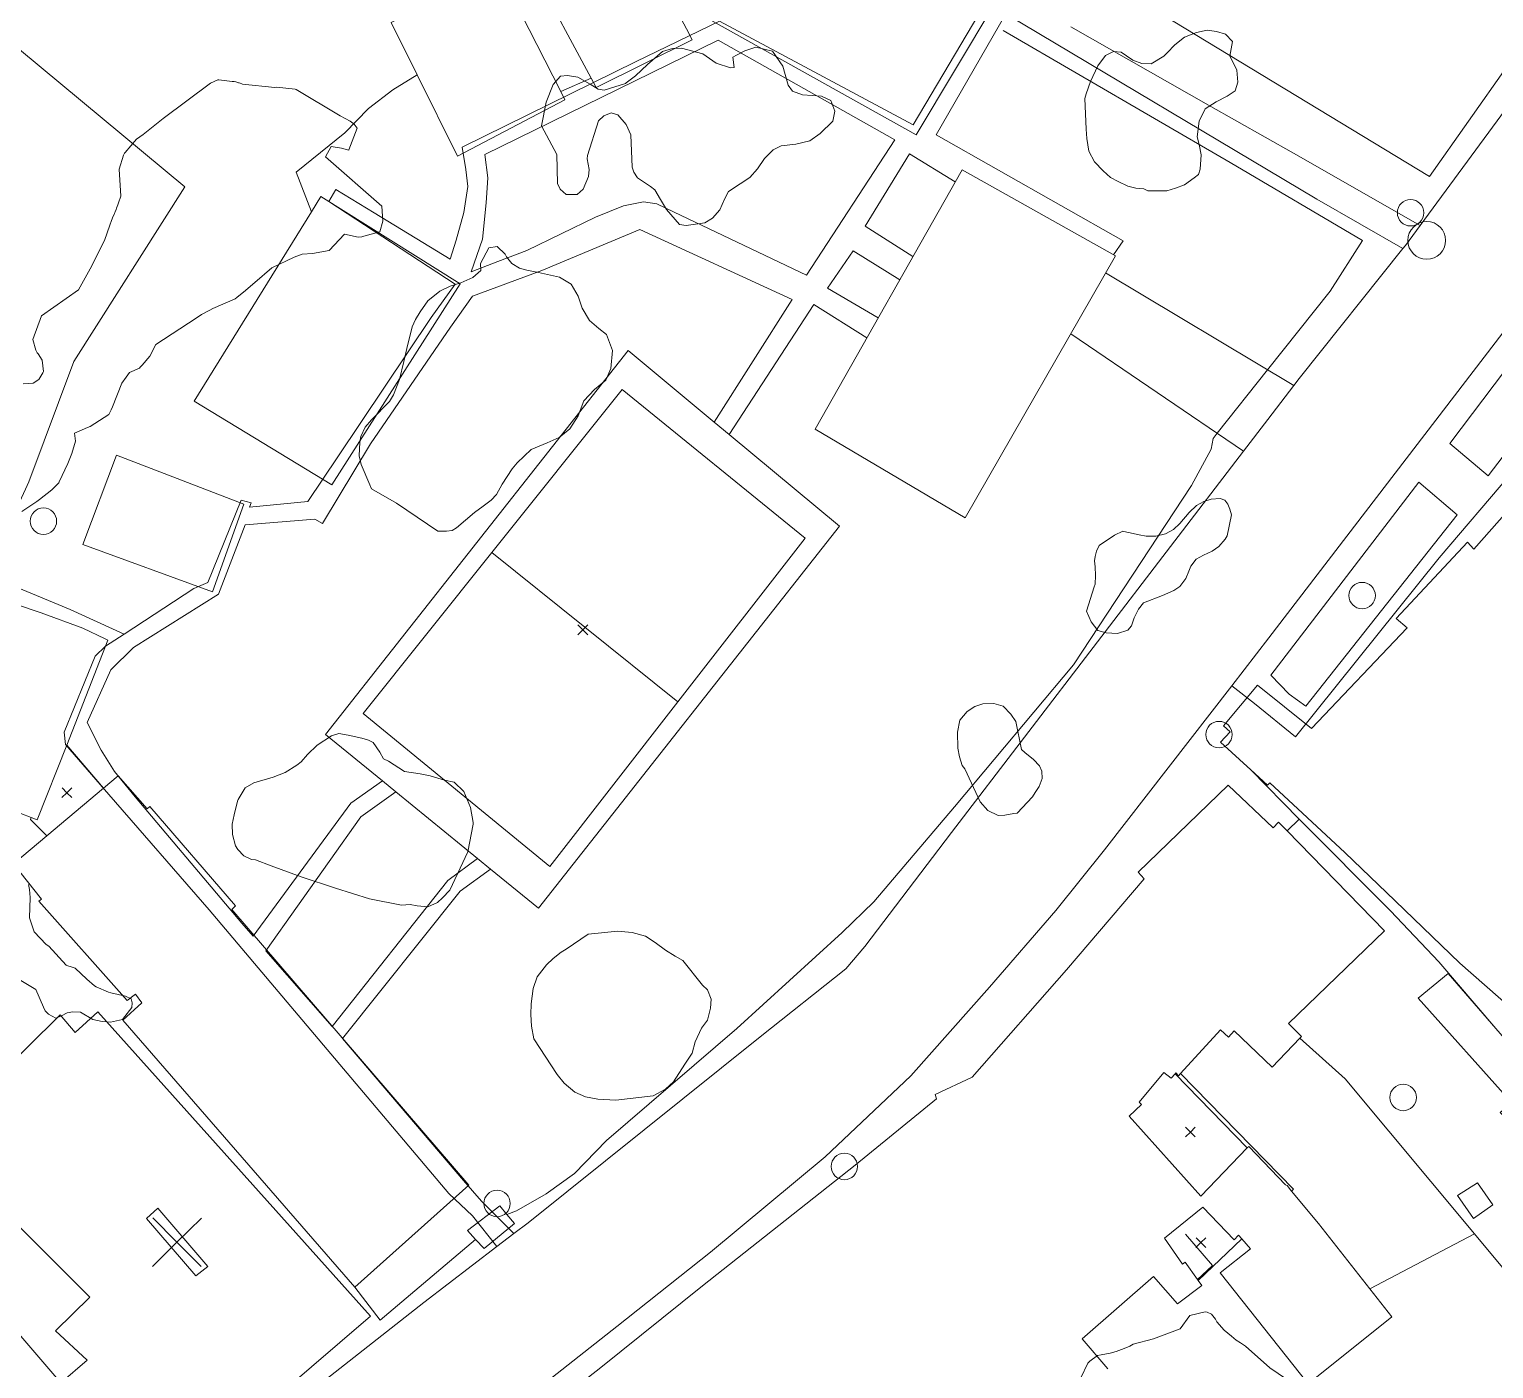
# Model space of a CAD drawing. Header units: metres. Extents: x 4652992 to 4879070, y 2074171 to 2309877.
# Drawn here: x 4653669.3 to 4653754.5, y 2306753.4 to 2306831.3 of the extents above; entities that cross this region are included whole.
import ezdxf

# ---------------------------------------------------------------- set-up
doc = ezdxf.new("R2010")
doc.units = ezdxf.units.M
doc.header["$MEASUREMENT"] = 0
doc.linetypes.add('DGN Style 2', pattern=[66.27138, 39.762828, -26.508552])
doc.linetypes.add('DGN Style 3', pattern=[92.779933, 66.271381, -26.508552])
doc.layers.get('0').update_dxf_attribs({"color": 4, "lineweight": 0})
for name, color, linetype, lineweight in [('Level 18', 5, 'Continuous', 0), ('Level 20', 30, 'DGN Style 3', 0), ('Level 27', 30, 'Continuous', 0), ('Level 30', 5, 'Continuous', 0), ('Level 31', 38, 'Continuous', 0), ('Level 35', 4, 'Continuous', 0), ('Level 36', 1, 'Continuous', 0), ('Level 37', 3, 'Continuous', 0), ('Level 38', 3, 'Continuous', 0), ('Level 39', 9, 'Continuous', 0), ('Level 40', 1, 'Continuous', 0), ('Level 41', 4, 'Continuous', 0), ('Level 45', 9, 'Continuous', 0), ('Level 53', 5, 'Continuous', 0), ('Level 54', 30, 'DGN Style 2', 0), ('Level 61', 4, 'Continuous', 0), ('Level 62', 4, 'Continuous', 0), ('Level 63', 3, 'Continuous', 0)]:
    doc.layers.add(name, color=color, linetype=linetype, lineweight=lineweight)

# ---------------------------------------------------------------- blocks, each defined once
blk = doc.blocks.new('POSTE')
at = {"color": 0, "linetype": 'ByBlock', "lineweight": -2}
blk.add_circle((0, 0), 0.770001, dxfattribs=at)
blk = doc.blocks.new('AL')
at = {"color": 0, "linetype": 'ByBlock', "lineweight": -2, "ltscale": 10}
blk.add_circle((0, 0), 1.100002, dxfattribs=at)
blk = doc.blocks.new('COTA')
at = {"color": 0, "linetype": 'ByBlock', "lineweight": -2, "ltscale": 10}
for p, q in [((-1.408457, 1.419522), (0, 0)), ((1.419522, 1.408457), (0, 0)), ((0, 0), (-1.419522, -1.408457)), ((0, 0), (1.408457, -1.419522))]:
    blk.add_line(p, q, dxfattribs=at)

msp = doc.modelspace()

# ---------------------------------------------------------------- linework, layer by layer
at = {"layer": 'Level 18', "color": 30}
for points in [[(4653630.61838, 2306707.098078, 1432.819308), (4653650.67986, 2306723.537197, 1431.277415), (4653657.711401, 2306730.177811, 1431.232627), (4653660.609783, 2306732.448453, 1430.871183), (4653665.51074, 2306736.287946, 1430.483405), (4653669.277575, 2306739.238949, 1430.311429), (4653685.235285, 2306751.688629, 1429.35663), (4653692.281528, 2306757.223362, 1428.580348), (4653696.543146, 2306760.48233, 1428.260801), (4653697.534, 2306761.240061, 1428.186504), (4653698.364025, 2306761.874803, 1428.099219), (4653711.866016, 2306772.685656, 1427.243806), (4653716.842187, 2306776.655259, 1427.04712), (4653717.942528, 2306777.942604, 1427.024475), (4653722.993467, 2306784.592378, 1426.735368), (4653739.988468, 2306806.78678, 1426.041804), (4653741.402067, 2306808.632851, 1426.001157), (4653742.908107, 2306810.599077, 1425.934736), (4653743.219552, 2306811.005687, 1425.921001), (4653749.260604, 2306818.570407, 1425.608094), (4653749.402375, 2306818.747936, 1425.600751), (4653750.267638, 2306819.922937, 1425.579122), (4653755.229996, 2306826.661672, 1425.455079)], [(4653615.862525, 2306621.677108, 1432.361235), (4653611.290312, 2306642.829017, 1433.346966), (4653605.334171, 2306665.624813, 1434.594574), (4653602.339907, 2306675.04827, 1434.812856), (4653602.520356, 2306675.790627, 1434.78942), (4653617.260064, 2306688.078945, 1433.932559), (4653634.777883, 2306701.838411, 1432.815538), (4653650.708954, 2306714.523256, 1431.771913), (4653656.496278, 2306718.966239, 1431.425208), (4653658.90344, 2306720.825262, 1431.236452), (4653662.553694, 2306723.644311, 1431.016818), (4653674.034651, 2306732.61802, 1430.158697), (4653690.196518, 2306745.450857, 1428.953915), (4653697.481281, 2306751.071768, 1428.291674), (4653703.518894, 2306755.835001, 1427.935426), (4653708.966155, 2306760.158128, 1427.533651), (4653715.641232, 2306765.70813, 1427.234652), (4653720.619019, 2306770.427844, 1426.95905), (4653725.20665, 2306775.591986, 1426.758781), (4653729.062214, 2306780.052809, 1426.623345), (4653731.888947, 2306783.569679, 1426.497436), (4653739.296268, 2306793.130219, 1426.265628), (4653741.463374, 2306795.927276, 1426.197809), (4653756.804923, 2306815.930728, 1425.706176)]]:
    msp.add_polyline3d(points, dxfattribs=at)
at = {"layer": 'Level 20', "linetype": 'Continuous'}
msp.add_polyline3d([(4653665.487042, 2306800.157494, 1429.42124), (4653671.702391, 2306797.567365, 1429.42124), (4653674.846963, 2306796.132835, 1429.553205)], dxfattribs=at)
at = {"layer": 'Level 27'}
msp.add_polyline3d([(4653698.960853, 2306780.174819, 1428.421721), (4653696.167946, 2306782.457056, 1428.466801), (4653695.400787, 2306783.083943, 1428.479183), (4653690.66623, 2306786.952807, 1428.555602), (4653689.89038, 2306787.586795, 1428.568124), (4653686.569697, 2306790.300306, 1428.621722), (4653704.176251, 2306812.635168, 1428.621722), (4653709.181756, 2306808.477471, 1428.581023), (4653710.047401, 2306807.758446, 1428.573984), (4653716.475076, 2306802.41946, 1428.521722), (4653698.960853, 2306780.174819, 1428.421721)], dxfattribs=at)
at = {"layer": 'Level 30', "color": 1, "flags": 128}
for points, elevation in [([(4653732.525996, 2306818.157334), (4653723.791823, 2306802.904387), (4653715.056429, 2306808.065711), (4653723.606622, 2306823.162877), (4653732.525996, 2306818.157334)], 1430.021722), ([(4653681.821967, 2306803.697075), (4653679.991332, 2306798.599806), (4653672.442833, 2306801.360304), (4653674.395753, 2306806.554969), (4653681.821967, 2306803.697075)], 1431.521722)]:
    msp.add_lwpolyline(points, dxfattribs=dict(at, elevation=elevation))
at = {"layer": 'Level 30', "color": 1}
for points in [[(4653759.804829, 2306843.082811, 1428.121722), (4653755.399181, 2306836.438383, 1428.221721), (4653758.910482, 2306834.214047, 1431.121722), (4653759.744443, 2306833.634952, 1428.321722), (4653759.639455, 2306833.473617, 1428.321722), (4653756.376788, 2306828.459891, 1428.321722), (4653755.346246, 2306829.211984, 1428.521722), (4653750.802431, 2306822.76691, 1428.021722), (4653733.963965, 2306832.969561, 1427.921721), (4653738.669151, 2306839.95525, 1427.921721), (4653742.216932, 2306837.50313, 1430.621722), (4653745.624039, 2306842.746082, 1430.621722), (4653741.621091, 2306845.16209, 1427.921721), (4653741.884792, 2306845.532889, 1427.921721), (4653741.025763, 2306846.140965, 1427.521722), (4653744.866881, 2306852.062518, 1427.521722), (4653746.325993, 2306850.959575, 1427.921721), (4653753.63757, 2306846.317869, 1429.221721), (4653754.072551, 2306846.066311, 1428.121722), (4653754.593505, 2306845.795168, 1428.121722), (4653759.804829, 2306843.082811, 1428.121722)], [(4653725.521863, 2306832.832526, 1429.221721), (4653720.944621, 2306825.190272, 1429.221721), (4653708.806217, 2306831.974844, 1429.123189), (4653708.62551, 2306832.075847, 1429.121722), (4653713.284933, 2306839.872425, 1429.221721), (4653725.521863, 2306832.832526, 1429.221721)], [(4653707.909882, 2306830.72258, 1429.321722), (4653702.314468, 2306827.943348, 1429.121722), (4653702.017893, 2306828.496295, 1429.121722), (4653698.742639, 2306834.602812, 1429.121722), (4653704.353811, 2306837.438609, 1429.321722), (4653707.569555, 2306831.365326, 1429.321722), (4653707.909882, 2306830.72258, 1429.321722)], [(4653697.028395, 2306834.090007, 1429.021722), (4653700.251826, 2306827.722161, 1429.021722), (4653700.495349, 2306827.241086, 1429.021722), (4653694.240188, 2306823.952799, 1429.021722), (4653691.894572, 2306828.686912, 1429.082516), (4653690.381892, 2306831.739926, 1429.121722), (4653694.403556, 2306833.796787, 1429.121722), (4653694.830353, 2306832.839318, 1429.121722), (4653697.028395, 2306834.090007, 1429.021722)], [(4653694.399327, 2306816.520803, 1430.621722), (4653686.942127, 2306804.821266, 1430.621722), (4653678.931659, 2306809.695434, 1430.621722), (4653685.755191, 2306820.721856, 1430.529085), (4653686.29759, 2306821.59834, 1430.521722), (4653694.399327, 2306816.520803, 1430.621722)], [(4653756.400079, 2306773.632364, 1427.0217), (4653752.577534, 2306776.973365, 1427.0217), (4653748.812183, 2306780.603486, 1428.3217), (4653745.884834, 2306783.431653, 1428.1217), (4653741.518261, 2306787.473803, 1428.3217), (4653741.372915, 2306787.349539, 1428.3217), (4653740.417036, 2306788.225756, 1428.35678), (4653738.648052, 2306789.847314, 1428.4217), (4653739.212542, 2306790.445196, 1428.4217), (4653738.820394, 2306790.802481, 1428.4217), (4653740.795223, 2306793.157594, 1428.4217), (4653743.930762, 2306790.650036, 1428.4217), (4653749.508845, 2306796.505202, 1430.1217), (4653748.867268, 2306797.0473, 1430.0217), (4653753.01474, 2306801.486887, 1429.9217), (4653753.376055, 2306801.080542, 1429.9217), (4653765.131704, 2306814.378264, 1427.3217)], [(4653666.116964, 2306798.382036, 1431.7217), (4653667.076085, 2306798.026244, 1431.7217), (4653667.184187, 2306798.326957, 1431.7217), (4653670.01267, 2306797.37674, 1435.3217), (4653672.453529, 2306796.472737, 1432.2217), (4653673.748895, 2306795.863742, 1431.776383), (4653673.907959, 2306795.788961, 1431.7217), (4653671.50608, 2306789.672968, 1431.897004), (4653669.797591, 2306785.322577, 1432.0217), (4653669.440808, 2306785.462219, 1432.044559), (4653668.236784, 2306785.933464, 1432.1217), (4653668.074278, 2306785.518738, 1432.1217), (4653665.757812, 2306786.534133, 1435.3217), (4653663.110307, 2306787.461768, 1432.1217), (4653663.278478, 2306787.909275, 1432.1217), (4653661.987655, 2306788.454919, 1431.7217), (4653663.463252, 2306792.002347, 1431.7217), (4653666.116964, 2306798.382036, 1431.7217)], [(4653674.497895, 2306787.89139, 1432.8217), (4653676.188953, 2306785.966882, 1432.8217), (4653676.343851, 2306786.095668, 1432.8217), (4653681.334928, 2306780.323179, 1432.8547), (4653681.106717, 2306780.105689, 1432.8547), (4653694.909108, 2306764.065401, 1432.5217), (4653688.264334, 2306758.12881, 1432.5217), (4653674.767894, 2306773.666108, 1433.1694), (4653675.884462, 2306774.669765, 1433.0217), (4653675.505192, 2306775.175646, 1433.0217), (4653675.029624, 2306774.804841, 1432.8217), (4653669.89445, 2306780.599119, 1432.7217), (4653670.032108, 2306780.70678, 1432.7217), (4653668.408553, 2306782.759234, 1432.8217), (4653670.347762, 2306784.393618, 1432.8217), (4653673.650229, 2306787.176969, 1432.8217), (4653674.497895, 2306787.89139, 1432.8217)], [(4653696.677435, 2306748.813028, 1431.0217), (4653702.580426, 2306753.442319, 1431.0217), (4653708.503984, 2306758.191535, 1430.8217), (4653717.379964, 2306765.230541, 1430.3217), (4653722.126323, 2306769.081828, 1429.0217), (4653722.048232, 2306769.333337, 1429.0217), (4653724.197281, 2306770.352853, 1429.5217), (4653729.684193, 2306776.589181, 1429.5217), (4653734.196583, 2306781.894375, 1429.6217), (4653733.848332, 2306782.272747, 1429.5217), (4653739.095153, 2306787.351457, 1429.5217)], [(4653739.095153, 2306787.351457, 1429.5217), (4653741.711741, 2306784.850974, 1430.1217), (4653742.023017, 2306785.190577, 1430.1217), (4653742.520004, 2306784.680759, 1430.049182), (4653748.191002, 2306778.863363, 1429.2217), (4653742.598578, 2306773.468643, 1429.2217), (4653743.364747, 2306772.723387, 1428.4217), (4653743.261303, 2306772.614811, 1428.415655), (4653741.653346, 2306770.927079, 1428.3217), (4653739.431454, 2306773.046293, 1428.4217), (4653739.112717, 2306772.676224, 1428.4217), (4653738.64133, 2306773.104506, 1428.4217), (4653736.313577, 2306770.552317, 1428.4217), (4653736.20326, 2306770.431364, 1428.4217), (4653736.043988, 2306770.591227, 1429.1217), (4653736.006696, 2306770.547911, 1429.1217), (4653735.782841, 2306770.287899, 1429.1217), (4653735.355406, 2306770.613587, 1429.1217), (4653733.903981, 2306768.891853, 1429.2217), (4653734.049309, 2306768.758572, 1429.2217), (4653733.33042, 2306768.0673, 1429.2217), (4653737.493729, 2306763.426099, 1428.4217), (4653740.203753, 2306766.231229, 1428.4217), (4653740.285331, 2306766.31567, 1428.4217), (4653742.418044, 2306764.075695, 1428.2217), (4653742.522905, 2306764.032658, 1427.6217), (4653742.784559, 2306763.717027, 1427.693219), (4653744.352152, 2306761.826055, 1428.1217), (4653747.334929, 2306758.026889, 1427.841543), (4653748.610875, 2306756.401716, 1427.7217), (4653743.735676, 2306752.491015, 1427.8217), (4653738.618673, 2306758.961116, 1428.2217), (4653740.397044, 2306760.356582, 1428.4217), (4653739.878022, 2306760.939903, 1428.274786), (4653739.690475, 2306761.150683, 1428.2217), (4653739.446639, 2306760.886621, 1428.2217), (4653737.6189, 2306762.782202, 1428.4217), (4653735.381097, 2306760.977481, 1429.1217), (4653736.439142, 2306759.458756, 1428.5217), (4653736.58944, 2306759.579531, 1428.5217), (4653737.299944, 2306758.577204, 1428.5217), (4653737.342456, 2306758.517232, 1428.5217), (4653737.554367, 2306758.218283, 1428.5217), (4653736.135057, 2306757.155725, 1428.5217), (4653734.735882, 2306758.751807, 1428.8217), (4653730.594265, 2306755.12551, 1429.0217), (4653732.090385, 2306753.365079, 1429.0217)], [(4653769.237763, 2306756.079231, 1426.888079), (4653766.398786, 2306753.663086, 1426.1217), (4653755.1899, 2306766.88929, 1426.2217), (4653755.579175, 2306767.21278, 1426.3217), (4653755.135744, 2306767.738731, 1426.3217), (4653755.292384, 2306767.940919, 1426.3217), (4653754.920648, 2306768.284842, 1426.3217), (4653755.6051, 2306768.84925, 1426.5217), (4653750.149732, 2306774.953665, 1426.7217), (4653751.899093, 2306776.38526, 1427.1217), (4653754.6685, 2306773.181835, 1427.089983), (4653769.362309, 2306756.185227, 1426.9217), (4653769.237763, 2306756.079231, 1426.888079)], [(4653673.321487, 2306774.158098, 1433.036099), (4653689.18023, 2306756.434409, 1432.5217), (4653680.538704, 2306749.001026, 1432.5217), (4653679.632528, 2306749.982138, 1433.4217), (4653679.368739, 2306749.758227, 1433.426943), (4653669.570108, 2306741.440897, 1433.6217), (4653665.118792, 2306746.371917, 1433.7217), (4653665.416553, 2306746.632526, 1433.7217), (4653662.284404, 2306750.075773, 1433.6217), (4653668.597983, 2306755.534101, 1433.6217), (4653671.173441, 2306752.549077, 1433.6217), (4653672.693508, 2306753.881941, 1433.6217), (4653670.851002, 2306755.584534, 1433.3217), (4653672.843499, 2306757.546529, 1433.8217), (4653669.25894, 2306761.133076, 1433.652731), (4653668.290758, 2306762.101795, 1433.607092), (4653667.801164, 2306762.591661, 1433.584014), (4653666.479218, 2306763.91434, 1433.5217), (4653666.313698, 2306763.737832, 1433.5217), (4653663.439476, 2306766.396008, 1433.1217), (4653671.123578, 2306773.96635, 1433.1217), (4653671.99321, 2306772.94318, 1433.1217), (4653673.321487, 2306774.158098, 1433.036099)], [(4653676.152217, 2306762.120466, 1432.6217), (4653679.015514, 2306758.785293, 1432.5217), (4653679.720085, 2306759.318592, 1432.6217), (4653676.807457, 2306762.715737, 1432.6217), (4653676.152217, 2306762.120466, 1432.6217)]]:
    msp.add_polyline3d(points, dxfattribs=at)
at = {"layer": 'Level 31', "flags": 128}
for points, elevation in [([(4653754.489827, 2306762.907361), (4653753.364883, 2306762.12412), (4653752.427074, 2306763.449614), (4653753.607873, 2306764.188215), (4653754.489827, 2306762.907361)], 1425.3217), ([(4653697.556994, 2306761.822761), (4653695.789165, 2306760.369227), (4653695.302614, 2306760.904775), (4653694.836806, 2306761.417491), (4653696.714702, 2306762.865658), (4653697.125868, 2306762.356567), (4653697.556994, 2306761.822761)], 1431.721721)]:
    msp.add_lwpolyline(points, dxfattribs=dict(at, elevation=elevation))
at = {"layer": 'Level 35'}
msp.add_line((4653740.203753, 2306766.231229, 1428.321722), (4653736.006696, 2306770.547911, 1428.321722), dxfattribs=at)
at = {"layer": 'Level 35', "elevation": 1427.121722, "flags": 128}
msp.add_lwpolyline([(4653737.299944, 2306758.577204), (4653738.185596, 2306759.390417), (4653736.600887, 2306761.204679)], dxfattribs=at)
at = {"layer": 'Level 35'}
msp.add_polyline3d([(4653754.6685, 2306773.181835, 1427.1374), (4653751.356737, 2306777.069456, 1427.3217), (4653748.526705, 2306780.022984, 1428.3217), (4653743.223745, 2306785.373524, 1428.1911), (4653740.417036, 2306788.225756, 1428.1217)], dxfattribs=at)
at = {"layer": 'Level 36', "extrusion": (0.2020064818643064, -0.2384184337084906, 0.9499210660643314), "elevation": 391462.316497, "flags": 128}
msp.add_lwpolyline([(5041778.674591, -1185400.619942), (5041778.551636, -1185403.179956), (5041785.83904, -1185403.180024)], dxfattribs=at)
at = {"layer": 'Level 36'}
msp.add_polyline3d([(4653697.125868, 2306762.356567, 1430.921721), (4653697.679839, 2306762.565559, 1430.921721), (4653699.40147, 2306763.553763, 1430.921721), (4653701.062966, 2306764.731746, 1430.821722), (4653702.919907, 2306766.663506, 1430.821722), (4653710.501629, 2306773.182052, 1430.121722), (4653716.627693, 2306778.769312, 1430.021722), (4653718.463344, 2306780.555124, 1429.921721), (4653723.16906, 2306786.085434, 1429.521722), (4653730.095501, 2306794.33798, 1429.121722), (4653736.949476, 2306804.781781, 1428.621722), (4653738.1039, 2306806.891071, 1428.221721), (4653738.208473, 2306807.5304, 1428.221721)], dxfattribs=at)
at = {"layer": 'Level 37', "extrusion": (0.4903604104553593, 0.8349666058468748, 0.249754749661745), "elevation": 4208486.512702, "flags": 128}
msp.add_lwpolyline([(-2844701.605238, -1084015.885147), (-2844692.654044, -1084015.986914), (-2844677.383514, -1084015.677096)], dxfattribs=at)
at = {"layer": 'Level 37'}
for points in [[(4653666.832923, 2306799.697117, 1430.1557), (4653669.109773, 2306804.576317, 1430.063579), (4653669.304492, 2306804.993591, 1430.0557), (4653671.931006, 2306812.00688, 1428.4557), (4653678.385104, 2306822.171665, 1426.1557), (4653668.768634, 2306830.166209, 1424.8557), (4653662.023143, 2306835.634494, 1422.3557), (4653653.580192, 2306842.069961, 1417.679267), (4653645.772068, 2306848.063891, 1414.201671)], [(4653743.261303, 2306772.614811, 1426.321722), (4653745.893312, 2306770.241751, 1426.321722), (4653753.417406, 2306761.222206, 1426.005904), (4653764.952632, 2306747.394296, 1425.521722), (4653751.697771, 2306737.603683, 1426.221721), (4653744.379754, 2306730.808081, 1426.021722)]]:
    msp.add_polyline3d(points, dxfattribs=at)
at = {"layer": 'Level 38'}
for p, q in [((4653700.251826, 2306827.722161, 1428.521722), (4653702.017893, 2306828.496295, 1428.521722)), ((4653738.448703, 2306807.831857, 1428.2429), (4653741.38262, 2306811.513523, 1428.501035)), ((4653738.208473, 2306807.5304, 1428.221721), (4653738.448703, 2306807.831857, 1428.24286)), ((4653743.223745, 2306785.373524, 1428.191148), (4653742.520004, 2306784.680759, 1428.171222)), ((4653753.417406, 2306761.222206, 1426.005904), (4653747.334929, 2306758.026889, 1426.017124))]:
    msp.add_line(p, q, dxfattribs=at)
at = {"layer": 'Level 38', "extrusion": (-0.3876400518312033, 0.2466348460980756, 0.8882040547680924), "elevation": -1233767.647741, "flags": 128}
msp.add_lwpolyline([(-4444424.702676, 2388220.406383), (-4444430.517823, 2388221.104317), (-4444434.018309, 2388221.104317)], dxfattribs=at)
at = {"layer": 'Level 38'}
msp.add_polyline3d([(4653685.755191, 2306820.721856, 1429.1217), (4653684.854851, 2306823.032654, 1429.1217), (4653687.69077, 2306825.309933, 1429.1217), (4653689.069159, 2306826.719834, 1429.1217), (4653690.48789, 2306827.813963, 1429.1217), (4653691.894572, 2306828.686912, 1429.064578)], dxfattribs=at)
at = {"layer": 'Level 40', "color": 3}
for points in [[(4653734.218907, 2306822.041979, 1433.5), (4653734.185163, 2306822.049317, 1433.5), (4653733.710768, 2306822.100477, 1433.5), (4653733.248607, 2306822.212154, 1433.5), (4653732.688412, 2306822.486207, 1433.5), (4653732.247934, 2306822.719262, 1433.5), (4653731.823078, 2306823.098835, 1433.5), (4653731.321345, 2306823.621731, 1433.5), (4653730.992002, 2306824.248151, 1433.5), (4653730.862475, 2306824.984138, 1433.5), (4653730.836958, 2306825.534914, 1433.5), (4653730.752455, 2306827.312395, 1432.5), (4653730.824929, 2306827.581597, 1432.5), (4653731.088771, 2306828.30278, 1432.5), (4653731.507339, 2306829.213652, 1432.5), (4653731.942973, 2306829.816127, 1432.5), (4653732.417903, 2306830.042896, 1432.5), (4653732.867649, 2306830.016612, 1432.5), (4653733.183454, 2306829.792942, 1432.5), (4653733.551335, 2306829.533217, 1432.5), (4653734.066184, 2306829.347607, 1432.5), (4653734.601786, 2306829.334139, 1432.5), (4653735.352871, 2306829.782906, 1432.5), (4653735.542053, 2306829.964368, 1432.5), (4653735.991206, 2306830.427246, 1432.5), (4653736.549215, 2306830.87273, 1432.5), (4653737.239344, 2306831.159599, 1432.5), (4653737.867975, 2306831.291853, 1432.5), (4653738.405463, 2306831.215871, 1432.5), (4653738.927485, 2306831.062561, 1432.5), (4653739.339837, 2306830.636919, 1432.5), (4653739.182893, 2306829.771169, 1431), (4653739.310771, 2306829.56919, 1431), (4653739.595437, 2306828.966527, 1431), (4653739.661262, 2306828.263768, 1431), (4653739.505829, 2306827.765949, 1431), (4653739.027116, 2306827.443313, 1431), (4653738.397372, 2306827.113162, 1431), (4653737.761035, 2306826.70517, 1431), (4653737.394979, 2306825.991107, 1431), (4653737.28896, 2306825.078573, 1431), (4653737.397727, 2306824.641406, 1431), (4653737.522814, 2306824.025049, 1431), (4653737.45964, 2306823.191721, 1431), (4653737.364343, 2306822.88328, 1431), (4653737.102635, 2306822.697832, 1431), (4653736.540794, 2306822.284352, 1431), (4653736.034816, 2306822.091545, 1431), (4653735.516538, 2306821.943689, 1431), (4653734.420559, 2306821.931065, 1432), (4653734.218907, 2306822.041979, 1433.5)], [(4653699.821363, 2306828.12158, 1433.5), (4653700.240183, 2306828.602815, 1433.5), (4653700.650453, 2306828.645676, 1433.5), (4653701.254356, 2306828.55839, 1433.5), (4653701.962676, 2306828.140265, 1433.5), (4653702.434873, 2306827.861526, 1433.5), (4653702.774581, 2306827.787668, 1433.5), (4653704.01907, 2306828.180051, 1434.5), (4653704.067438, 2306828.214364, 1434.5), (4653704.604368, 2306828.629109, 1434.5), (4653705.303415, 2306829.292737, 1434.5), (4653706.166366, 2306830.041825, 1434.5), (4653706.749292, 2306830.217824, 1434.5), (4653707.276777, 2306830.239633, 1434.5), (4653708.527022, 2306829.911969, 1434.5), (4653709.302215, 2306829.359707, 1434.5), (4653710.130982, 2306829.091572, 1434.5), (4653710.353637, 2306829.113041, 1434.5), (4653710.271539, 2306829.72572, 1432.5), (4653710.476986, 2306829.836183, 1432.5), (4653710.962675, 2306830.088509, 1432.5), (4653711.608097, 2306830.307983, 1432.5), (4653712.582416, 2306830.072901, 1432.5), (4653713.170557, 2306829.19239, 1432.5), (4653713.482183, 2306828.086641, 1432.5), (4653713.741485, 2306827.729594, 1432.5), (4653714.323018, 2306827.51637, 1432.5), (4653714.890461, 2306827.489071, 1432.5), (4653715.43577, 2306827.456461, 1432.5), (4653715.961693, 2306827.18816, 1432.5), (4653716.211703, 2306826.569974, 1432.5), (4653716.092902, 2306825.992738, 1432.5), (4653715.353619, 2306825.28193, 1432.5), (4653714.746418, 2306824.837267, 1432.5), (4653713.935309, 2306824.649791, 1432.5), (4653713.086732, 2306824.546552, 1432.5), (4653712.614392, 2306824.318902, 1432.5), (4653712.105406, 2306823.811345, 1432.5), (4653711.711088, 2306823.211622, 1432.5), (4653711.255996, 2306822.70765, 1432.5), (4653710.687333, 2306822.351845, 1432.5), (4653710.02279, 2306821.894037, 1432.5), (4653709.789582, 2306821.447085, 1432.5), (4653709.516284, 2306820.838157, 1432.5), (4653709.08137, 2306820.345924, 1432.5), (4653708.631798, 2306820.08062, 1432.5), (4653707.552643, 2306819.92697, 1432.5), (4653707.157331, 2306819.982316, 1432.5), (4653706.400332, 2306820.849902, 1432.5), (4653706.062975, 2306821.424805, 1432.5), (4653705.719516, 2306822.001059, 1432.5), (4653705.485576, 2306822.18592, 1432.5), (4653705.070997, 2306822.460117, 1432.5), (4653704.721139, 2306822.701045, 1432.5), (4653704.515166, 2306823.02802, 1432.5), (4653704.413986, 2306823.307915, 1432.5), (4653704.334152, 2306825.197519, 1433.5), (4653704.056099, 2306825.803211, 1433.5), (4653703.578458, 2306826.366211, 1433.5), (4653703.18077, 2306826.485058, 1433.5), (4653702.754496, 2306826.292549, 1433.5), (4653702.452728, 2306826.015646, 1433.5), (4653701.80523, 2306823.994964, 1432), (4653701.792175, 2306823.791917, 1432), (4653701.902432, 2306823.172096, 1432), (4653701.861999, 2306822.778219, 1432), (4653701.567875, 2306822.043022, 1432), (4653701.200863, 2306821.722132, 1432), (4653700.566514, 2306821.731922, 1432), (4653700.223458, 2306822.03208, 1432), (4653700.066008, 2306822.359992, 1432), (4653700.018435, 2306824.045387, 1433.5), (4653699.140203, 2306825.726331, 1433.5), (4653699.41173, 2306827.093225, 1433.5), (4653699.821363, 2306828.12158, 1433.5)], [(4653668.974521, 2306810.708835, 1433.751514), (4653669.545969, 2306810.740326, 1433.751514), (4653669.890915, 2306810.957785, 1433.751514), (4653670.123755, 2306811.351561, 1433.751514), (4653670.155728, 2306811.415019, 1433.751514), (4653670.075308, 2306812.075657, 1433.751514), (4653669.839524, 2306812.441209, 1433.751514), (4653669.79616, 2306812.508537, 1433.751514), (4653669.7144, 2306812.658237, 1433.751514), (4653669.531818, 2306813.28683, 1433.751514), (4653669.53182, 2306813.28685, 1433.751514), (4653670.033095, 2306814.657577, 1433.751514), (4653672.201258, 2306816.18348, 1436.751514), (4653672.868125, 2306817.388652, 1438.751514), (4653673.709464, 2306819.042399, 1439.751514), (4653674.022971, 2306819.940193, 1439.751514), (4653674.023015, 2306819.940319, 1439.751514), (4653674.116788, 2306820.205468, 1439.751514), (4653674.218048, 2306820.452861, 1439.751514), (4653674.283737, 2306820.606091, 1439.751514), (4653674.311014, 2306820.684887, 1439.751514), (4653674.32424, 2306820.719427, 1439.751514), (4653674.380799, 2306820.843244, 1439.751514), (4653674.409081, 2306820.926073, 1439.751514), (4653674.479583, 2306821.121198, 1439.751514), (4653674.522994, 2306821.239777, 1439.751514), (4653674.655075, 2306821.617245, 1439.751514), (4653674.655093, 2306821.617301, 1439.751514), (4653674.556874, 2306823.19803, 1439.751514), (4653674.811519, 2306824.014312, 1439.751514), (4653674.877927, 2306824.130931, 1439.751514), (4653674.903376, 2306824.172996, 1439.751514), (4653675.560706, 2306824.953061, 1439.751514), (4653675.963251, 2306825.212527, 1439.751514), (4653677.116264, 2306826.143951, 1439.251514), (4653679.870021, 2306828.197124, 1434.251514), (4653680.308705, 2306828.404714, 1432.751514), (4653680.360391, 2306828.393484, 1432.751514), (4653681.139681, 2306828.309396, 1432.751514), (4653681.243103, 2306828.292373, 1432.751514), (4653681.340953, 2306828.277, 1432.751514), (4653681.340997, 2306828.276993, 1432.751514), (4653681.506406, 2306828.229178, 1432.751514), (4653681.539292, 2306828.21825, 1432.751514), (4653681.600948, 2306828.197763, 1432.751514), (4653681.694507, 2306828.16467, 1432.751514), (4653681.740121, 2306828.146584, 1432.751514), (4653683.621766, 2306827.956028, 1432.751514), (4653683.719108, 2306827.973364, 1432.751514), (4653684.79566, 2306827.848229, 1432.751514), (4653684.857784, 2306827.834731, 1432.751514), (4653687.411053, 2306826.31022, 1431.751514), (4653688.009186, 2306825.998361, 1431.751514), (4653688.225005, 2306825.814011, 1431.751514), (4653688.401643, 2306825.582247, 1431.751514), (4653687.927296, 2306824.331552, 1431.751514), (4653687.9204, 2306824.300754, 1431.751514), (4653687.49267, 2306824.426068, 1432.251514), (4653686.895231, 2306824.523609, 1432.251514), (4653686.564933, 2306823.918954, 1432.251514), (4653689.843319, 2306821.042589, 1438.251514), (4653689.906489, 2306820.167944, 1438.251514), (4653689.732545, 2306819.548725, 1438.251514), (4653688.792415, 2306819.290547, 1438.251514), (4653688.672726, 2306819.265815, 1438.251514), (4653688.471859, 2306819.248321, 1438.251514), (4653687.671654, 2306819.421969, 1438.251514), (4653686.782099, 2306818.465618, 1439.251514), (4653685.807962, 2306818.287383, 1439.251514), (4653685.203666, 2306818.255402, 1439.251514), (4653684.738325, 2306818.068854, 1439.251514), (4653683.447257, 2306817.459994, 1437.251514), (4653682.457994, 2306816.607815, 1435.751514), (4653682.457999, 2306816.607853, 1435.751514), (4653681.785969, 2306816.038689, 1435.751514), (4653681.621966, 2306815.905489, 1435.751514), (4653681.398639, 2306815.729523, 1435.751514), (4653681.306448, 2306815.656884, 1435.751514), (4653680.011959, 2306815.087932, 1435.751514), (4653679.840668, 2306814.994024, 1435.751514), (4653679.352446, 2306814.733274, 1435.751514), (4653679.044293, 2306814.528767, 1435.751514), (4653676.694459, 2306812.987104, 1433.751514), (4653676.348721, 2306812.321612, 1433.751514), (4653675.902535, 2306811.788177, 1433.751514), (4653675.786632, 2306811.668474, 1433.751514), (4653675.738492, 2306811.618755, 1433.751514), (4653675.159758, 2306811.358274, 1433.751514), (4653674.959446, 2306811.082252, 1433.751514), (4653674.717717, 2306810.733878, 1433.751514), (4653674.162383, 2306809.363578, 1433.751514), (4653674.089081, 2306809.193633, 1433.751514), (4653673.964148, 2306808.916169, 1433.751514), (4653673.964106, 2306808.916076, 1433.751514), (4653672.866377, 2306808.212416, 1433.751514), (4653672.720593, 2306808.156202, 1433.751514), (4653671.965909, 2306807.837156, 1433.751514), (4653672.025477, 2306807.374649, 1434.751514), (4653671.799448, 2306806.652953, 1434.751514), (4653671.566619, 2306806.070253, 1434.751514), (4653671.072286, 2306804.990119, 1434.751514), (4653671.046439, 2306804.937743, 1434.751514), (4653670.654924, 2306804.550818, 1434.751514), (4653670.633337, 2306804.530283, 1434.751514), (4653669.932367, 2306803.971858, 1434.751514), (4653669.775961, 2306803.847455, 1434.751514), (4653668.889089, 2306803.269321, 1434.751514)], [(4653696.560123, 2306818.702147, 1433.5), (4653697.016051, 2306818.246605, 1433.5), (4653697.09383, 2306818.093119, 1433.5), (4653697.404214, 2306817.71459, 1433.5), (4653697.851633, 2306817.441821, 1433.5), (4653698.28563, 2306817.32275, 1433.5), (4653698.955456, 2306817.177392, 1433.5), (4653699.66345, 2306817.023752, 1433.5), (4653700.184274, 2306816.905107, 1433.5), (4653700.85711, 2306816.505412, 1433.5), (4653701.26121, 2306815.812799, 1433.5), (4653701.495444, 2306815.102781, 1433.5), (4653701.927788, 2306814.39427, 1433.5), (4653702.47706, 2306813.917426, 1433.5), (4653702.913671, 2306813.569953, 1433.5), (4653703.26145, 2306812.651567, 1433.5), (4653703.169586, 2306811.599222, 1433.5), (4653702.879677, 2306810.916007, 1433.5), (4653702.220149, 2306810.365164, 1433.5), (4653701.588521, 2306809.713198, 1433.5), (4653701.261417, 2306808.846146, 1433.5), (4653700.787628, 2306808.092066, 1433.5), (4653700.156869, 2306807.577842, 1433.5), (4653699.459142, 2306807.27758, 1433.5), (4653698.541402, 2306806.87287, 1433.5), (4653697.721341, 2306806.097658, 1433.5), (4653697.431421, 2306805.750645, 1433.5), (4653696.855374, 2306804.858399, 1433.5), (4653696.51044, 2306804.265105, 1433.5), (4653696.212049, 2306803.922057, 1433.5), (4653695.749685, 2306803.573606, 1433.5), (4653695.240134, 2306803.214511, 1433.5), (4653694.195853, 2306802.315458, 1433.5), (4653693.94475, 2306802.170222, 1433.5), (4653693.608904, 2306802.12902, 1433.5), (4653693.275313, 2306802.136336, 1433.5), (4653693.098004, 2306802.136721, 1433.5), (4653690.701772, 2306803.764651, 1435), (4653689.250865, 2306804.596459, 1435), (4653689.136483, 2306804.824801, 1435), (4653688.636695, 2306806.002404, 1435), (4653688.516457, 2306806.509558, 1435), (4653688.571335, 2306807.300149, 1435), (4653688.622186, 2306807.630082, 1435), (4653688.867949, 2306808.173159, 1435), (4653689.247997, 2306808.611307, 1435), (4653690.29173, 2306809.682915, 1436.5), (4653690.529347, 2306810.061171, 1436.5), (4653690.869871, 2306810.948533, 1436.5), (4653691.118379, 2306811.995993, 1436.5), (4653691.301242, 2306812.767492, 1436.5), (4653691.603007, 2306814.024993, 1436.5), (4653691.797039, 2306814.454598, 1436.5), (4653692.070668, 2306814.888045, 1436.5), (4653692.528963, 2306815.542334, 1436.5), (4653693.226202, 2306816.100814, 1436.5), (4653693.816653, 2306816.378083, 1436.5), (4653694.439249, 2306816.5854, 1436.5), (4653695.130343, 2306816.893558, 1436.5), (4653695.595826, 2306817.292218, 1436.5), (4653695.575517, 2306817.699292, 1434.5), (4653696.076868, 2306818.626786, 1434), (4653696.560123, 2306818.702147, 1433.5)], [(4653732.478451, 2306801.896675, 1431.5), (4653732.965801, 2306802.121231, 1431.5), (4653733.011352, 2306802.111358, 1431.5), (4653733.282549, 2306802.05258, 1431.5), (4653733.913061, 2306801.915926, 1431.5), (4653734.314299, 2306801.828964, 1431.5), (4653734.875529, 2306801.837807, 1431.5), (4653735.436829, 2306801.967378, 1431.5), (4653735.912157, 2306802.226652, 1431.5), (4653736.281496, 2306802.570774, 1431.5), (4653736.828547, 2306803.222999, 1431.5), (4653737.244782, 2306803.62928, 1431.5), (4653737.673501, 2306803.856949, 1431.5), (4653738.108129, 2306803.997257, 1431.5), (4653738.626287, 2306804.026204, 1431.5), (4653738.897599, 2306803.928096, 1431.5), (4653739.061381, 2306803.700205, 1431.5), (4653739.191034, 2306803.401921, 1431.5), (4653739.274537, 2306803.079981, 1431.5), (4653739.027497, 2306801.85591, 1430.5), (4653738.913536, 2306801.657871, 1430.5), (4653738.544991, 2306801.232414, 1430.5), (4653738.161297, 2306800.964537, 1430.5), (4653737.648931, 2306800.720925, 1430.5), (4653737.232876, 2306800.492465, 1430.5), (4653736.912602, 2306800.096533, 1430.5), (4653736.798835, 2306799.794664, 1430.5), (4653736.632137, 2306799.37335, 1430.5), (4653736.271916, 2306798.903693, 1430.5), (4653735.930996, 2306798.666145, 1430.5), (4653735.274639, 2306798.378092, 1430.5), (4653734.156336, 2306797.953918, 1430), (4653733.868344, 2306797.587167, 1430), (4653733.623265, 2306797.08919, 1430), (4653733.465819, 2306796.619701, 1430), (4653733.261116, 2306796.365602, 1430), (4653732.645201, 2306796.174749, 1430), (4653731.995828, 2306796.218854, 1430), (4653731.506583, 2306796.35045, 1430), (4653731.127009, 2306796.840697, 1430), (4653730.851561, 2306797.472397, 1430), (4653731.297453, 2306798.886497, 1431.5), (4653731.343439, 2306799.046822, 1431.5), (4653731.369073, 2306799.555113, 1431.5), (4653731.348249, 2306800.045839, 1431.5), (4653731.312037, 2306800.40679, 1431.5), (4653731.349145, 2306800.660333, 1431.5), (4653731.428298, 2306800.96567, 1431.5), (4653731.577453, 2306801.298229, 1431.5), (4653732.478451, 2306801.896675, 1431.5)], [(4653726.818613, 2306785.703419, 1433), (4653726.62154, 2306785.685638, 1433), (4653726.090768, 2306785.597255, 1433), (4653725.699372, 2306785.583551, 1433), (4653725.114295, 2306785.87753, 1433), (4653724.652707, 2306786.376538, 1433), (4653723.771644, 2306788.284958, 1434), (4653723.607965, 2306788.492167, 1434), (4653723.463026, 2306788.989368, 1434), (4653723.362743, 2306789.496289, 1434), (4653723.336331, 2306790.421288, 1434), (4653723.473614, 2306791.135006, 1434), (4653723.907491, 2306791.633781, 1434), (4653724.354856, 2306791.913824, 1434), (4653724.81628, 2306792.076066, 1434), (4653725.454058, 2306792.087531, 1434), (4653725.997896, 2306791.949878, 1434), (4653726.438753, 2306791.475807, 1434), (4653726.73154, 2306791.040871, 1434), (4653727.07276, 2306789.427499, 1432.5), (4653727.265381, 2306789.253613, 1432.5), (4653727.763926, 2306788.8385, 1432.5), (4653728.106723, 2306788.462414, 1432.5), (4653728.253755, 2306788.148285, 1432.5), (4653728.270193, 2306787.723691, 1432.5), (4653728.095063, 2306787.27202, 1432.5), (4653727.863925, 2306786.920219, 1432.5), (4653727.704082, 2306786.662818, 1432.5), (4653726.818613, 2306785.703419, 1433)], [(4653682.256191, 2306783.020451, 1434.5), (4653681.817848, 2306783.221733, 1434.5), (4653681.455698, 2306783.599626, 1434.5), (4653681.327086, 2306783.812823, 1434.5), (4653681.16317, 2306784.48037, 1434.5), (4653681.13541, 2306785.080793, 1434.5), (4653681.252881, 2306785.607969, 1434.5), (4653681.453946, 2306786.410308, 1434.5), (4653681.483436, 2306786.508939, 1434.5), (4653681.899806, 2306787.181088, 1434.5), (4653682.405087, 2306787.469711, 1434.5), (4653683.514597, 2306787.813139, 1434.5), (4653684.21039, 2306788.079128, 1434.5), (4653684.901707, 2306788.505786, 1434.5), (4653685.150239, 2306788.706231, 1434.5), (4653685.5108, 2306789.122628, 1434.5), (4653686.075697, 2306789.675743, 1434.5), (4653686.907744, 2306790.206144, 1434.5), (4653687.337233, 2306790.349891, 1434.5), (4653687.879628, 2306790.254263, 1434.5), (4653688.678311, 2306790.081774, 1434.5), (4653689.067996, 2306789.967007, 1434.5), (4653689.337206, 2306789.825778, 1434.5), (4653689.731048, 2306789.268048, 1434.5), (4653689.939584, 2306788.884882, 1434.5), (4653690.222721, 2306788.746841, 1434.5), (4653691.165694, 2306788.14299, 1435), (4653692.076196, 2306788.009308, 1435), (4653692.654517, 2306787.877, 1435), (4653693.493659, 2306787.638464, 1435), (4653694.048465, 2306787.518672, 1435), (4653694.618216, 2306786.972251, 1435), (4653695.006329, 2306786.048674, 1435), (4653695.167534, 2306785.165796, 1435), (4653695.157032, 2306785.07836, 1435), (4653694.839523, 2306783.457895, 1436.5), (4653693.796043, 2306781.226974, 1439.5), (4653693.364268, 2306780.790432, 1439.5), (4653693.075339, 2306780.507979, 1439.5), (4653692.51269, 2306780.26896, 1439.5), (4653691.903917, 2306780.310819, 1439.5), (4653691.500016, 2306780.397914, 1439.5), (4653690.988939, 2306780.365691, 1439.5), (4653689.12137, 2306780.721267, 1439), (4653687.144236, 2306781.337958, 1437.5), (4653685.146824, 2306782.011551, 1436), (4653683.41274, 2306782.650886, 1435), (4653682.483074, 2306783.002166, 1434.6802), (4653682.256191, 2306783.020451, 1434.5)], [(4653669.286072, 2306781.56997, 1435.251514), (4653669.346858, 2306781.271905, 1435.251514), (4653669.374978, 2306780.807769, 1435.251514), (4653669.345391, 2306779.629797, 1434.751514), (4653669.61712, 2306778.797208, 1434.251514), (4653670.303317, 2306778.070895, 1433.751514), (4653670.47528, 2306777.963288, 1433.751514), (4653671.469378, 2306776.864077, 1433.751514), (4653671.515178, 2306776.848807, 1433.751514), (4653671.819698, 2306776.756856, 1433.751514), (4653672.001826, 2306776.69753, 1433.751514), (4653672.681076, 2306776.057841, 1433.251514), (4653673.115651, 2306775.667556, 1433.251514), (4653673.222438, 2306775.614278, 1433.251514), (4653673.94659, 2306775.292641, 1433.251514), (4653674.071285, 2306775.260778, 1433.251514), (4653674.927211, 2306775.052503, 1433.251514), (4653675.250594, 2306774.903838, 1433.251514), (4653675.313501, 2306774.665925, 1433.251514), (4653675.299205, 2306774.39279, 1433.251514), (4653674.763094, 2306773.696733, 1433.251514), (4653674.763031, 2306773.696708, 1433.251514), (4653674.057224, 2306773.540347, 1433.251514), (4653673.564357, 2306773.578014, 1433.251514), (4653673.023307, 2306773.694484, 1433.251514), (4653672.311551, 2306774.137549, 1433.251514), (4653672.311532, 2306774.137552, 1433.251514), (4653671.857596, 2306774.15071, 1433.251514), (4653671.541182, 2306774.100494, 1433.251514), (4653671.1967, 2306773.909964, 1433.251514), (4653670.88309, 2306773.77838, 1433.251514), (4653670.883056, 2306773.778396, 1433.251514), (4653670.445044, 2306774.022381, 1433.251514), (4653670.245463, 2306774.205502, 1433.251514), (4653670.150827, 2306774.413654, 1433.251514), (4653669.702768, 2306775.452915, 1433.251514), (4653668.253391, 2306776.315743, 1433.251514)], [(4653701.851437, 2306778.676459, 1435.5), (4653702.634879, 2306778.751441, 1435.5), (4653703.560417, 2306778.849966, 1435.5), (4653704.419516, 2306778.773085, 1435.5), (4653705.191816, 2306778.552309, 1435.5), (4653705.740964, 2306778.189958, 1435.5), (4653706.351222, 2306777.733132, 1435.5), (4653706.90608, 2306777.396668, 1435.5), (4653707.367926, 2306777.134468, 1435.5), (4653708.507538, 2306775.706113, 1434.5), (4653708.801618, 2306775.425548, 1434.5), (4653709.011979, 2306774.891584, 1434.5), (4653708.975361, 2306774.356571, 1434.5), (4653708.793799, 2306773.662766, 1434.5), (4653708.443206, 2306773.195396, 1434.5), (4653708.075855, 2306772.405841, 1434.5), (4653707.900024, 2306771.737872, 1434.5), (4653707.482928, 2306771.094709, 1434.5), (4653706.816683, 2306770.070764, 1434.5), (4653706.340916, 2306769.657359, 1434.5), (4653705.623827, 2306769.268748, 1434.5), (4653703.46698, 2306769.004924, 1436), (4653702.414137, 2306769.069098, 1436), (4653701.703323, 2306769.195062, 1436), (4653701.079191, 2306769.464901, 1436), (4653700.460285, 2306770.004525, 1436), (4653700.050296, 2306770.49917, 1436), (4653698.690303, 2306772.579277, 1437), (4653698.552717, 2306773.312087, 1437), (4653698.513694, 2306773.99661, 1437), (4653698.541417, 2306774.612651, 1437), (4653698.658356, 2306775.50693, 1437), (4653698.891556, 2306776.186822, 1437), (4653699.42877, 2306776.882274, 1437), (4653699.813131, 2306777.259108, 1437), (4653700.27569, 2306777.619063, 1437), (4653700.561971, 2306777.800693, 1437), (4653701.851437, 2306778.676459, 1435.5)], [(4653730.509979, 2306752.838148, 1433.751514), (4653730.915917, 2306753.704943, 1433.751514), (4653730.993596, 2306753.779262, 1433.751514), (4653731.045118, 2306753.823827, 1433.751514), (4653731.477773, 2306754.149489, 1433.751514), (4653731.693302, 2306754.192687, 1433.751514), (4653732.217949, 2306754.272999, 1433.751514), (4653732.571509, 2306754.370471, 1433.751514), (4653733.029468, 2306754.557814, 1433.751514), (4653733.362958, 2306754.695742, 1433.751514), (4653733.568875, 2306754.811059, 1433.751514), (4653734.741121, 2306755.112961, 1432.251514), (4653736.30012, 2306755.705009, 1430.251514), (4653736.862438, 2306756.472185, 1429.251514), (4653737.755145, 2306756.688013, 1429.251514), (4653737.864749, 2306756.672696, 1429.251514), (4653738.119429, 2306756.548791, 1429.251514), (4653738.344674, 2306756.257163, 1429.251514), (4653738.430747, 2306756.099172, 1429.251514), (4653738.861844, 2306755.61497, 1429.251514), (4653739.288759, 2306755.274021, 1429.251514), (4653739.557359, 2306755.039621, 1429.251514), (4653739.814273, 2306754.876684, 1429.251514), (4653740.092751, 2306754.692275, 1429.251514), (4653741.521437, 2306753.434275, 1428.251514), (4653742.487114, 2306752.763071, 1428.251514)]]:
    msp.add_polyline3d(points, dxfattribs=at)
at = {"layer": 'Level 41'}
msp.add_line((4653707.073311, 2306792.200256, 1428.571899), (4653696.241286, 2306800.884174, 1428.571418), dxfattribs=at)
at = {"layer": 'Level 41', "extrusion": (-0.0026235603806123, -0.0032052337993183, 0.9999914216668164), "elevation": -18174.530126, "flags": 128}
msp.add_lwpolyline([(4653687.34733, 2306736.213231), (4653676.480666, 2306745.107932), (4653683.9732, 2306754.479834), (4653691.557325, 2306763.9663), (4653702.210406, 2306755.310872), (4653694.805189, 2306745.795871), (4653687.34733, 2306736.213231)], dxfattribs=at)
at = {"layer": 'Level 53', "color": 212}
for p, q in [((4653742.908107, 2306810.599077, 1425.934736), (4653731.957, 2306817.163667, 1426.6237)), ((4653739.988468, 2306806.78678, 1426.041804), (4653729.925837, 2306813.616539, 1426.747738))]:
    msp.add_line(p, q, dxfattribs=at)
at = {"layer": 'Level 54', "extrusion": (0.0474813075168638, 0.1111809326506835, 0.9926652636470228), "elevation": 478854.884521, "flags": 128}
msp.add_lwpolyline([(-3373775.190769, -3920040.846833), (-3373776.763284, -3920049.80721), (-3373780.357613, -3920049.230037)], dxfattribs=at)
at = {"layer": 'Level 54', "linetype": 'Continuous'}
for points in [[(4653696.543146, 2306760.48233, 1428.2714), (4653695.118744, 2306762.281917, 1429.312), (4653693.746571, 2306763.57144, 1429.6636), (4653679.791246, 2306780.078865, 1430.0309), (4653673.966481, 2306786.808821, 1430.0217), (4653671.435457, 2306789.713862, 1429.988789), (4653671.359751, 2306790.434139, 1429.7677), (4653673.166425, 2306794.857849, 1429.553), (4653673.765007, 2306795.424957, 1429.6946), (4653674.846963, 2306796.132835, 1429.5532), (4653678.913463, 2306798.793374, 1429.0217), (4653679.715341, 2306799.136092, 1428.9325), (4653681.655645, 2306803.939644, 1428.9325), (4653682.232733, 2306803.782913, 1428.9325), (4653682.141075, 2306803.516138, 1428.9325), (4653685.532101, 2306803.846471, 1428.4849), (4653687.277638, 2306806.448246, 1427.6853), (4653692.722754, 2306814.56692, 1427.6044), (4653694.113657, 2306816.497831, 1427.5912), (4653686.761748, 2306821.307442, 1427.5217), (4653687.175549, 2306822.00966, 1427.3022), (4653689.406003, 2306820.646535, 1427.3694), (4653693.828288, 2306817.950991, 1427.4763), (4653694.177813, 2306819.066047, 1427.3839), (4653694.613773, 2306820.668676, 1427.2843), (4653694.856348, 2306822.179567, 1427.1249), (4653694.739571, 2306823.175236, 1426.9962), (4653694.517827, 2306824.476757, 1426.9426), (4653704.641302, 2306829.455682, 1426.399), (4653709.498834, 2306831.80659, 1426.3455), (4653720.755146, 2306825.779783, 1426.2666), (4653725.622341, 2306833.999432, 1426.141)], [(4653732.426277, 2306818.213297, 1426.4962), (4653732.976354, 2306819.028266, 1426.3281), (4653722.095293, 2306825.198374, 1426.2449), (4653726.1446, 2306832.237688, 1426.0351), (4653744.248275, 2306821.443906, 1425.6542), (4653749.260604, 2306818.570407, 1425.635506)], [(4653729.928814, 2306831.490767, 1425.9518), (4653737.953773, 2306826.919129, 1425.6247), (4653742.884703, 2306824.131713, 1425.7088), (4653750.267638, 2306819.922937, 1425.6214)], [(4653714.558794, 2306817.027032, 1426.9082), (4653719.690345, 2306824.90199, 1426.3261), (4653709.419394, 2306830.709776, 1426.3679), (4653695.8392, 2306824.048461, 1426.9107), (4653696.018497, 2306822.700308, 1427.0663), (4653695.919908, 2306821.231873, 1427.2051), (4653695.69347, 2306819.127193, 1427.3791), (4653695.042795, 2306817.213346, 1427.5507), (4653696.601237, 2306817.816202, 1427.5498), (4653698.276138, 2306818.46491, 1427.4698), (4653702.276878, 2306820.399293, 1427.2178), (4653703.902556, 2306821.066648, 1427.1547), (4653705.068742, 2306821.286942, 1427.1693), (4653705.844259, 2306821.186154, 1427.172), (4653706.85242, 2306820.696594, 1427.1016), (4653714.558794, 2306817.027032, 1426.9082)], [(4653720.747922, 2306818.115239, 1426.637587), (4653717.973411, 2306819.886908, 1426.6368), (4653720.54639, 2306824.084798, 1426.322995), (4653723.209666, 2306822.461966, 1426.526122)], [(4653689.89038, 2306787.586795, 1428.5681), (4653688.040158, 2306786.288658, 1428.9217), (4653682.361452, 2306778.548737, 1429.960496), (4653681.701779, 2306779.320006, 1429.816843), (4653675.495377, 2306786.673026, 1429.84669), (4653674.280871, 2306788.147999, 1429.802358), (4653673.507967, 2306789.377404, 1429.705478), (4653672.698119, 2306790.984787, 1429.658158), (4653674.078663, 2306794.051102, 1429.471838), (4653675.393117, 2306795.36482, 1429.3016), (4653680.330869, 2306798.459396, 1428.904911), (4653681.888062, 2306802.491506, 1428.809807), (4653685.946712, 2306802.817727, 1428.53962), (4653686.398208, 2306802.572852, 1428.51855), (4653689.176736, 2306807.210898, 1427.732353), (4653693.847094, 2306814.01047, 1427.625333), (4653695.125524, 2306815.805366, 1427.626186), (4653699.157959, 2306817.307642, 1427.50553), (4653704.847622, 2306819.67879, 1427.2459), (4653713.710632, 2306815.608633, 1427.046821), (4653709.181756, 2306808.477471, 1428.117647)], [(4653718.721501, 2306814.537167, 1427.027179), (4653715.774834, 2306816.269895, 1426.949673), (4653717.27852, 2306818.452982, 1426.762869), (4653719.978957, 2306816.75747, 1426.721298)], [(4653754.219548, 2306805.353077, 1424.97263), (4653751.993052, 2306807.237443, 1425.930275), (4653755.231779, 2306811.52234, 1425.833771), (4653757.391076, 2306809.525605, 1424.538962), (4653754.219548, 2306805.353077, 1424.97263)], [(4653755.532245, 2306805.46423, 1424.863444), (4653751.36049, 2306800.569064, 1424.899038), (4653743.002905, 2306790.159802, 1425.389279), (4653740.622294, 2306792.103977, 1426.313947), (4653739.296268, 2306793.130219, 1426.433012)], [(4653741.569842, 2306793.753389, 1426.313947), (4653750.186332, 2306804.972967, 1425.946363), (4653752.416308, 2306803.083433, 1425.005169), (4653743.606988, 2306791.948964, 1425.544709), (4653742.631288, 2306792.636597, 1426.052718), (4653741.569842, 2306793.753389, 1426.313947)], [(4653695.400787, 2306783.083943, 1428.479183), (4653693.693179, 2306781.794736, 1429.321722), (4653686.953586, 2306773.303049, 1429.997256), (4653683.093345, 2306777.69303, 1429.95794), (4653688.623402, 2306785.501286, 1428.8217), (4653690.66623, 2306786.952807, 1428.5556)], [(4653697.534, 2306761.240061, 1428.19), (4653695.634003, 2306763.137572, 1429.2928), (4653694.602196, 2306764.337726, 1429.7528), (4653687.559749, 2306772.591471, 1429.991325), (4653694.406119, 2306781.166795, 1429.221721), (4653696.167946, 2306782.457056, 1428.466801)]]:
    msp.add_polyline3d(points, dxfattribs=at)
at = {"layer": 'Level 62'}
for p, q in [((4653671.506228, 2306789.672796, 1430.021722), (4653673.650099, 2306787.177121, 1430.021722)), ((4653739.877877, 2306760.939764, 1426.455709), (4653737.342602, 2306758.517371, 1426.455709))]:
    msp.add_line(p, q, dxfattribs=at)
at = {"layer": 'Level 62', "extrusion": (-0.0154190338149529, -0.0154550775143844, 0.9997616685866875), "elevation": -105977.051142, "flags": 128}
msp.add_lwpolyline([(4653139.036037, 2305421.86253), (4653138.081028, 2305422.815539), (4653138.129294, 2305422.930931)], dxfattribs=at)
at = {"layer": 'Level 62', "elevation": 1426.455709, "flags": 128}
msp.add_lwpolyline([(4653736.313717, 2306770.552173), (4653742.897957, 2306763.825376), (4653742.784704, 2306763.717166)], dxfattribs=at)

# ---------------------------------------------------------------- block references
at = {"layer": 'Level 39', "zscale": 0.1}
msp.add_blockref('COTA', (4653677.924037, 2306760.736786, 1432.596874), dxfattribs=at)
at = {"layer": 'Level 45', "zscale": 0.1}
msp.add_blockref('AL', (4653750.643089, 2306819.053039, 1425.631074), dxfattribs=at)
at = {"layer": 'Level 61', "zscale": 0.1}
for p in [(4653749.705574, 2306820.662731, 1425.655709), (4653670.152429, 2306802.709434, 1429.055709), (4653746.884935, 2306798.378132, 1425.874277), (4653738.557798, 2306790.288, 1426.555709), (4653749.273984, 2306769.166676, 1424.988405), (4653716.756009, 2306765.150273, 1427.355709), (4653696.546842, 2306762.996667, 1429.055709)]:
    msp.add_blockref('POSTE', p, dxfattribs=at)
at = {"layer": 'Level 63', "xscale": 0.2, "yscale": 0.2, "zscale": 0.1}
for p in [(4653701.539288, 2306796.384333, 1428.546826), (4653671.51517, 2306786.904312, 1429.978605), (4653736.891253, 2306767.151106, 1426.455709), (4653737.501564, 2306760.713751, 1426.455709)]:
    msp.add_blockref('COTA', p, dxfattribs=at)

doc.saveas('drawing.dxf')
